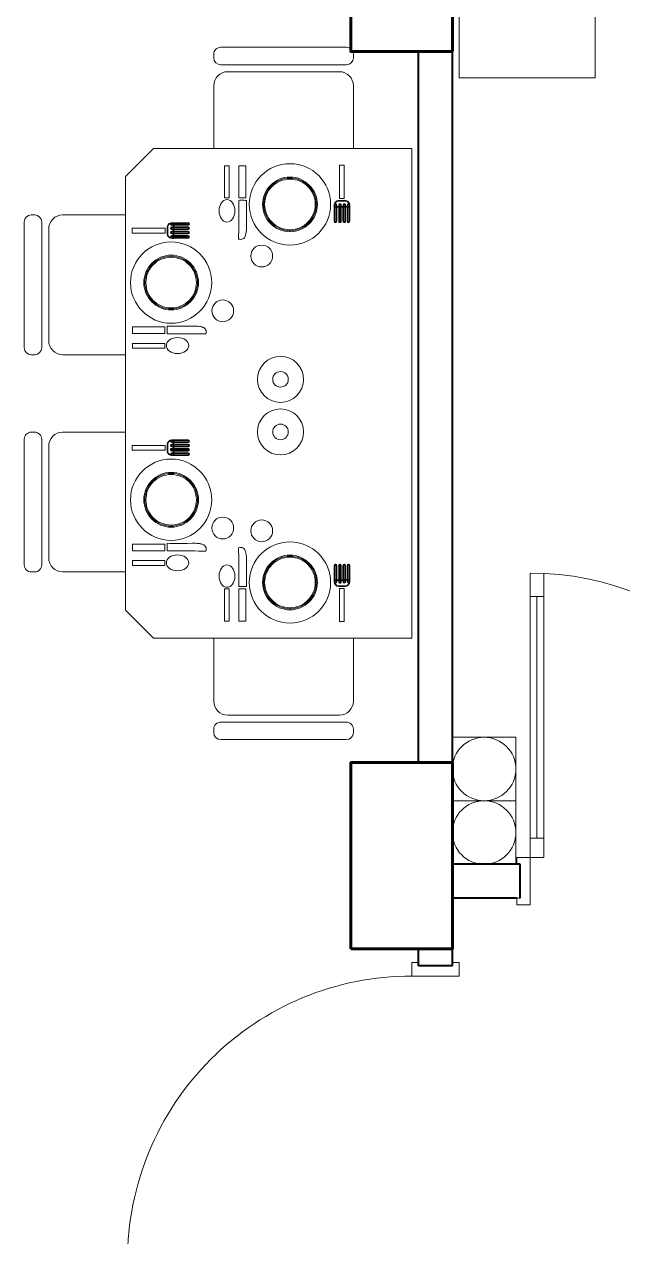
# Model space of a CAD drawing. Header units: millimetres. Extents: x 1393 to 3101, y -2944 to -480.
# Drawn here: x 1680.6 to 1857.4, y -1179.8 to -821.8 of the extents above; entities that cross this region are included whole.
import ezdxf

# ---------------------------------------------------------------- set-up
doc = ezdxf.new("R2010")
doc.units = ezdxf.units.MM
for name, color, linetype, lineweight in [('DUVAR', 7, 'Continuous', 40), ('Kapı', 34, 'Continuous', 20), ('kolon', 1, 'Continuous', 40), ('MIMARI', 50, 'Continuous', 20), ('TEFRİŞ_İÇ', 224, 'Continuous', 13)]:
    doc.layers.add(name, color=color, linetype=linetype, lineweight=lineweight)

# ---------------------------------------------------------------- blocks, each defined once
blk = doc.blocks.new('a4')
at = {"layer": 'TEFRİŞ_İÇ', "linetype": 'Continuous', "lineweight": 15}
for points in [[(1821.226038, -610.728067, -0.146161), (1821.226201, -754.768253, -0.47462), (1811.685435, -754.768266, -0.47462), (1811.685272, -610.728081, -0.146161), (1821.226038, -610.728067, -0.146161)], [(1818.133381, -622.727873, -0.173525), (1818.133507, -739.799733, -0.440487), (1814.309969, -739.799738, -0.440487), (1814.309843, -622.727878, -0.173525), (1818.133381, -622.727873, -0.173525)]]:
    blk.add_polyline3d(points, close=True, dxfattribs=at)
blk = doc.blocks.new('56sf4')
at = {"layer": 'TEFRİŞ_İÇ', "linetype": 'Continuous', "lineweight": 15}
blk.add_polyline3d([(1849.253187, -516.821775, -0.068409), (1849.253187, -837.56019, -0.799797), (1809.053366, -837.560226, -0.799797), (1809.053171, -516.821775, -0.068409), (1849.253187, -516.821775, -0.068409)], close=True, dxfattribs=at)
blk.add_blockref('a4', (0, 0))
blk = doc.blocks.new('A$C16496DF1')
at = {"layer": 'TEFRİŞ_İÇ', "color": 2, "lineweight": 13, "flags": 128}
for points in [[(0.24862, 0.453574), (0.247852, 0.459464), (0.245291, 0.464842), (0.241449, 0.469965), (0.236583, 0.474319), (0.230436, 0.477904), (0.223265, 0.480465), (0.215582, 0.482258), (0.20713, 0.48277), (0.198678, 0.482258), (0.190995, 0.480465), (0.18408, 0.477904), (0.177933, 0.474319), (0.172811, 0.469965), (0.16897, 0.464842), (0.166408, 0.459464), (0.16564, 0.453574), (0.166408, 0.447683), (0.16897, 0.442305), (0.172811, 0.437182), (0.177933, 0.432829), (0.18408, 0.429243), (0.190995, 0.426682), (0.198678, 0.424889), (0.20713, 0.424377), (0.215582, 0.424889), (0.223265, 0.426682), (0.230436, 0.429243), (0.236583, 0.432829), (0.241449, 0.437182), (0.245291, 0.442305), (0.247852, 0.447683), (0.24862, 0.453574)], [(0.373347, 0.463306), (0.254767, 0.463306), (0.254767, 0.445378), (0.373347, 0.445378), (0.373347, 0.463306)], [(0.113649, 0.38596), (0.11032, 0.387241), (0.107503, 0.38929), (0.105198, 0.391851), (0.103405, 0.394924), (0.102124, 0.39851), (0.101868, 0.402351), (0.102124, 0.406449), (0.103149, 0.410803), (0.116723, 0.410547), (0.130297, 0.410291), (0.144895, 0.410035), (0.160518, 0.409778), (0.177933, 0.409778), (0.20585, 0.409778), (0.232485, 0.409778), (0.245803, 0.409778), (0.246059, 0.405681), (0.246059, 0.401583), (0.246059, 0.397485), (0.246059, 0.393643), (0.246059, 0.390058), (0.245803, 0.386728), (0.245803, 0.383911), (0.245803, 0.381606), (0.235559, 0.381862), (0.225314, 0.382118), (0.215582, 0.382118), (0.20713, 0.381862), (0.193044, 0.381862), (0.172043, 0.381862), (0.151554, 0.381606), (0.139517, 0.381606), (0.134907, 0.381862), (0.130553, 0.382375), (0.126711, 0.382887), (0.123382, 0.383399), (0.120564, 0.384167), (0.118003, 0.384936), (0.115954, 0.385448), (0.113649, 0.38596)], [(0.373347, 0.409266), (0.254767, 0.409266), (0.254767, 0.384423), (0.373347, 0.384423), (0.373347, 0.409266)], [(0.137468, 0.221024), (0.13798, 0.230757), (0.139517, 0.23972), (0.141566, 0.24894), (0.144895, 0.257392), (0.148737, 0.265588), (0.153347, 0.273271), (0.158725, 0.280442), (0.164872, 0.287101), (0.171275, 0.293248), (0.178446, 0.298626), (0.186385, 0.303236), (0.194581, 0.307078), (0.203032, 0.310407), (0.211996, 0.312456), (0.221216, 0.313993), (0.230949, 0.314505), (0.230949, 0.322188), (0.220704, 0.321676), (0.21046, 0.320139), (0.200983, 0.317578), (0.191507, 0.314249), (0.1828, 0.309895), (0.174348, 0.304773), (0.166665, 0.298882), (0.159237, 0.292223), (0.153091, 0.285052), (0.1472, 0.277369), (0.142078, 0.269173), (0.137724, 0.260465), (0.134395, 0.250989), (0.131833, 0.241257), (0.130297, 0.231269), (0.129784, 0.221024), (0.137468, 0.221024)], [(0.328015, 0.221024), (0.327503, 0.231013), (0.325966, 0.240489), (0.323661, 0.249965), (0.320331, 0.258929), (0.316234, 0.267381), (0.311368, 0.27532), (0.305733, 0.282747), (0.299586, 0.289662), (0.292671, 0.296065), (0.285244, 0.301699), (0.277305, 0.306566), (0.268597, 0.310663), (0.259889, 0.313993), (0.250413, 0.316298), (0.240937, 0.317834), (0.230949, 0.318347), (0.22096, 0.317834), (0.211228, 0.316298), (0.202008, 0.313993), (0.193044, 0.310663), (0.184592, 0.306566), (0.176397, 0.301699), (0.16897, 0.296065), (0.162055, 0.289662), (0.155908, 0.282747), (0.150273, 0.27532), (0.145407, 0.267381), (0.14131, 0.258929), (0.13798, 0.249965), (0.135675, 0.240489), (0.134138, 0.231013), (0.133626, 0.221024), (0.134138, 0.211036), (0.135675, 0.20156), (0.13798, 0.192084), (0.14131, 0.18312), (0.145407, 0.174668), (0.150273, 0.166729), (0.155908, 0.159301), (0.162055, 0.152386), (0.16897, 0.145984), (0.176397, 0.140349), (0.184592, 0.135483), (0.193044, 0.131385), (0.202008, 0.128056), (0.211228, 0.125751), (0.22096, 0.124214), (0.230949, 0.123702), (0.240937, 0.124214), (0.250413, 0.125751), (0.259889, 0.128056), (0.268597, 0.131385), (0.277305, 0.135483), (0.285244, 0.140349), (0.292671, 0.145984), (0.299586, 0.152386), (0.305733, 0.159301), (0.311368, 0.166729), (0.316234, 0.174668), (0.320331, 0.18312), (0.323661, 0.192084), (0.325966, 0.20156), (0.327503, 0.211036), (0.328015, 0.221024)], [(0.230949, 0.314505), (0.240681, 0.313993), (0.249645, 0.312456), (0.258865, 0.310407), (0.26706, 0.307078), (0.275512, 0.303236), (0.283195, 0.298626), (0.290366, 0.293248), (0.296769, 0.287101), (0.302916, 0.280442), (0.308294, 0.273271), (0.312904, 0.265588), (0.316746, 0.257392), (0.320075, 0.24894), (0.322124, 0.23972), (0.323661, 0.230757), (0.324173, 0.221024), (0.331856, 0.221024), (0.331344, 0.231269), (0.329808, 0.241257), (0.327246, 0.250989), (0.323917, 0.260465), (0.319563, 0.269173), (0.314441, 0.277369), (0.30855, 0.285052), (0.302404, 0.292223), (0.294976, 0.298882), (0.287293, 0.304773), (0.279097, 0.309895), (0.270134, 0.314249), (0.260914, 0.317578), (0.251181, 0.320139), (0.241193, 0.321676), (0.230949, 0.322188), (0.230949, 0.314505)], [(0.230949, 0.127544), (0.221216, 0.128056), (0.211996, 0.129593), (0.203032, 0.131641), (0.194581, 0.134971), (0.186385, 0.138813), (0.178446, 0.143423), (0.171275, 0.148801), (0.164872, 0.154948), (0.158725, 0.161606), (0.153347, 0.168778), (0.148737, 0.176461), (0.144895, 0.184656), (0.141566, 0.193108), (0.139517, 0.202328), (0.13798, 0.211292), (0.137468, 0.221024), (0.129784, 0.221024), (0.130297, 0.21078), (0.131833, 0.200792), (0.134395, 0.191059), (0.137724, 0.181583), (0.142078, 0.172875), (0.1472, 0.16468), (0.153091, 0.156996), (0.159237, 0.149825), (0.166665, 0.143166), (0.174348, 0.137276), (0.1828, 0.132154), (0.191507, 0.1278), (0.200983, 0.12447), (0.21046, 0.121909), (0.220704, 0.120373), (0.230949, 0.11986), (0.230949, 0.127544)], [(0.324173, 0.221024), (0.323661, 0.211292), (0.322124, 0.202328), (0.320075, 0.193108), (0.316746, 0.184656), (0.312904, 0.176461), (0.308294, 0.168778), (0.302916, 0.161606), (0.296769, 0.154948), (0.290366, 0.148801), (0.283195, 0.143423), (0.275512, 0.138813), (0.26706, 0.134971), (0.258865, 0.131641), (0.249645, 0.129593), (0.240681, 0.128056), (0.230949, 0.127544), (0.230949, 0.11986), (0.241193, 0.120373), (0.251181, 0.121909), (0.260914, 0.12447), (0.270134, 0.1278), (0.279097, 0.132154), (0.287293, 0.137276), (0.294976, 0.143166), (0.302404, 0.149825), (0.30855, 0.156996), (0.314441, 0.16468), (0.319563, 0.172875), (0.323917, 0.181583), (0.327246, 0.191059), (0.329808, 0.200792), (0.331344, 0.21078), (0.331856, 0.221024), (0.324173, 0.221024)], [(0.166152, 0.052759), (0.166152, 0.054552), (0.166665, 0.054808), (0.167689, 0.05532), (0.169994, 0.055064), (0.169994, 0.057625), (0.167689, 0.057369), (0.16564, 0.056857), (0.164103, 0.055064), (0.163591, 0.052759), (0.164103, 0.051991), (0.164872, 0.051735), (0.16564, 0.051991), (0.166152, 0.052759)], [(0.166152, 0.052759), (0.164872, 0.052759), (0.163591, 0.052759), (0.164103, 0.051991), (0.164872, 0.051735), (0.16564, 0.051991), (0.166152, 0.052759)], [(0.170762, 0.050454), (0.168457, 0.050198), (0.167177, 0.05071), (0.166408, 0.051222), (0.166152, 0.052759), (0.163591, 0.052759), (0.16436, 0.050198), (0.166152, 0.048661), (0.168457, 0.048149), (0.170762, 0.047893), (0.171531, 0.048405), (0.171787, 0.049174), (0.171531, 0.049942), (0.170762, 0.050454)], [(0.231973, 0.052759), (0.231461, 0.054808), (0.229924, 0.055832), (0.227875, 0.056345), (0.225314, 0.056345), (0.169994, 0.056345), (0.167689, 0.056345), (0.166152, 0.055832), (0.165128, 0.054808), (0.164872, 0.052759), (0.165384, 0.05071), (0.166665, 0.049686), (0.168457, 0.049174), (0.170762, 0.049174), (0.226082, 0.049174), (0.228387, 0.049174), (0.23018, 0.049686), (0.231461, 0.05071), (0.231973, 0.052759)], [(0.169994, 0.055064), (0.225314, 0.055064), (0.225314, 0.057625), (0.169994, 0.057625), (0.169226, 0.057113), (0.168713, 0.056345), (0.169226, 0.055576), (0.169994, 0.055064)], [(0.226082, 0.050454), (0.170762, 0.050454), (0.170762, 0.047893), (0.226082, 0.047893), (0.226851, 0.048405), (0.227107, 0.049174), (0.226851, 0.049942), (0.226082, 0.050454)], [(0.221985, 0.058137), (0.220704, 0.056857), (0.220704, 0.05532), (0.220704, 0.053015), (0.220704, 0.050198), (0.220704, 0.046869), (0.220704, 0.043027), (0.220704, 0.038929), (0.220704, 0.034831), (0.220704, 0.030221), (0.220704, 0.025867), (0.220704, 0.021513), (0.220704, 0.01716), (0.220704, 0.013062), (0.220704, 0.009476), (0.220704, 0.006147), (0.220704, 0.00333), (0.220704, 0.001281), (0.223265, 0.001281), (0.223265, 0.00333), (0.223265, 0.006147), (0.223265, 0.009476), (0.223265, 0.013062), (0.223265, 0.01716), (0.223265, 0.021513), (0.223265, 0.025867), (0.223265, 0.030221), (0.223265, 0.034831), (0.223265, 0.038929), (0.223265, 0.043027), (0.223265, 0.046869), (0.223265, 0.050198), (0.223265, 0.053015), (0.223265, 0.05532), (0.223265, 0.056857), (0.221985, 0.055576), (0.223265, 0.056857), (0.222753, 0.057625), (0.221985, 0.058137), (0.221216, 0.057625), (0.220704, 0.056857), (0.221985, 0.058137)], [(0.226595, 0.058137), (0.221985, 0.058137), (0.221985, 0.055576), (0.226595, 0.055576), (0.227363, 0.056089), (0.227619, 0.056857), (0.227363, 0.057625), (0.226595, 0.058137)], [(0.221985, 0.001281), (0.221985, 0.00333), (0.221985, 0.006147), (0.221985, 0.009476), (0.221985, 0.013062), (0.221985, 0.01716), (0.221985, 0.021513), (0.221985, 0.025867), (0.221985, 0.030221), (0.221985, 0.034831), (0.221985, 0.038929), (0.221985, 0.043027), (0.221985, 0.046869), (0.221985, 0.050198), (0.221985, 0.053015), (0.221985, 0.05532), (0.221985, 0.056857), (0.226595, 0.056857), (0.23018, 0.056601), (0.23351, 0.055832), (0.236583, 0.054296), (0.239144, 0.052503), (0.241193, 0.050198), (0.242986, 0.047381), (0.24401, 0.044307), (0.244266, 0.040722), (0.244266, 0.018184), (0.24401, 0.014598), (0.242986, 0.011269), (0.241449, 0.008452), (0.239656, 0.005891), (0.237095, 0.004098), (0.234278, 0.002561), (0.231205, 0.001537), (0.227619, 0.001281), (0.221985, 0.001281)], [(0.225314, 0.055064), (0.227875, 0.05532), (0.229668, 0.054808), (0.230436, 0.054296), (0.230692, 0.052759), (0.233254, 0.052759), (0.232485, 0.05532), (0.23018, 0.056857), (0.227875, 0.057369), (0.225314, 0.057625), (0.224546, 0.057113), (0.224034, 0.056345), (0.224546, 0.055576), (0.225314, 0.055064)], [(0.230692, 0.052759), (0.230436, 0.051222), (0.229668, 0.05071), (0.228387, 0.050198), (0.226082, 0.050454), (0.226082, 0.047893), (0.228387, 0.048149), (0.230692, 0.048661), (0.232485, 0.050198), (0.233254, 0.052759), (0.232741, 0.053527), (0.231973, 0.05404), (0.231205, 0.053527), (0.230692, 0.052759)], [(0.245547, 0.040722), (0.245035, 0.044307), (0.24401, 0.047893), (0.241961, 0.05071), (0.239912, 0.053271), (0.237095, 0.05532), (0.233766, 0.056857), (0.23018, 0.057625), (0.226595, 0.058137), (0.226595, 0.055576), (0.23018, 0.055576), (0.233254, 0.054808), (0.236071, 0.053271), (0.238376, 0.051735), (0.240425, 0.049686), (0.241961, 0.046869), (0.242986, 0.044307), (0.242986, 0.040722), (0.243498, 0.039954), (0.244266, 0.039697), (0.245035, 0.039954), (0.245547, 0.040722)], [(0.230692, 0.052759), (0.231973, 0.052759), (0.233254, 0.052759), (0.232741, 0.053527), (0.231973, 0.05404), (0.231205, 0.053527), (0.230692, 0.052759)], [(0.166152, 0.020489), (0.166152, 0.022026), (0.166665, 0.022538), (0.167689, 0.02305), (0.169994, 0.022794), (0.169994, 0.025355), (0.167689, 0.025099), (0.16564, 0.024587), (0.164103, 0.022538), (0.163591, 0.020489), (0.164103, 0.019721), (0.164872, 0.019465), (0.16564, 0.019721), (0.166152, 0.020489)], [(0.166152, 0.020489), (0.164872, 0.020489), (0.163591, 0.020489), (0.164103, 0.019721), (0.164872, 0.019465), (0.16564, 0.019721), (0.166152, 0.020489)], [(0.170762, 0.018184), (0.168457, 0.017928), (0.167177, 0.01844), (0.166408, 0.018952), (0.166152, 0.020489), (0.163591, 0.020489), (0.16436, 0.017928), (0.166152, 0.016391), (0.168457, 0.015879), (0.170762, 0.015623), (0.171531, 0.016135), (0.171787, 0.016903), (0.171531, 0.017672), (0.170762, 0.018184)], [(0.166152, 0.004866), (0.166152, 0.006659), (0.166665, 0.006915), (0.167689, 0.007427), (0.169994, 0.007171), (0.169994, 0.009732), (0.167689, 0.009476), (0.16564, 0.008964), (0.164103, 0.007171), (0.163591, 0.004866), (0.164103, 0.004098), (0.164872, 0.003842), (0.16564, 0.004098), (0.166152, 0.004866)], [(0.166152, 0.004866), (0.164872, 0.004866), (0.163591, 0.004866), (0.164103, 0.004098), (0.164872, 0.003842), (0.16564, 0.004098), (0.166152, 0.004866)], [(0.170762, 0.002561), (0.168457, 0.002305), (0.167177, 0.002817), (0.166408, 0.00333), (0.166152, 0.004866), (0.163591, 0.004866), (0.16436, 0.002305), (0.166152, 0.000768), (0.168457, 0.000256), (0.170762, 0), (0.171531, 0.000512), (0.171787, 0.001281), (0.171531, 0.002049), (0.170762, 0.002561)], [(0.166408, 0.036368), (0.166408, 0.037649), (0.166921, 0.038161), (0.167945, 0.038673), (0.17025, 0.038417), (0.17025, 0.040978), (0.167945, 0.040722), (0.165896, 0.04021), (0.16436, 0.038673), (0.163847, 0.036368), (0.16436, 0.0356), (0.165128, 0.035343), (0.165896, 0.0356), (0.166408, 0.036368)], [(0.166408, 0.036368), (0.165128, 0.036368), (0.163847, 0.036368), (0.16436, 0.0356), (0.165128, 0.035343), (0.165896, 0.0356), (0.166408, 0.036368)], [(0.171018, 0.034063), (0.168713, 0.033807), (0.167433, 0.034319), (0.166665, 0.034831), (0.166408, 0.036368), (0.163847, 0.036368), (0.164616, 0.033807), (0.166408, 0.03227), (0.168713, 0.031758), (0.171018, 0.031502), (0.171787, 0.032014), (0.172043, 0.032782), (0.171787, 0.033551), (0.171018, 0.034063)], [(0.231973, 0.020489), (0.231461, 0.022282), (0.229924, 0.023562), (0.227875, 0.024075), (0.225314, 0.024075), (0.169994, 0.024075), (0.167689, 0.024075), (0.166152, 0.023562), (0.165128, 0.022282), (0.164872, 0.020489), (0.165384, 0.01844), (0.166665, 0.017416), (0.168457, 0.016903), (0.170762, 0.016903), (0.226082, 0.016903), (0.228387, 0.016903), (0.23018, 0.017416), (0.231461, 0.01844), (0.231973, 0.020489)], [(0.231973, 0.004866), (0.231461, 0.006915), (0.229924, 0.00794), (0.227875, 0.008452), (0.225314, 0.008452), (0.169994, 0.008452), (0.167689, 0.008452), (0.166152, 0.00794), (0.165128, 0.006915), (0.164872, 0.004866), (0.165384, 0.002817), (0.166665, 0.001793), (0.168457, 0.001281), (0.170762, 0.001281), (0.226082, 0.001281), (0.228387, 0.001281), (0.23018, 0.001793), (0.231461, 0.002817), (0.231973, 0.004866)], [(0.232485, 0.036368), (0.231973, 0.038161), (0.23018, 0.039185), (0.228131, 0.039697), (0.22557, 0.039697), (0.17025, 0.039697), (0.167945, 0.039697), (0.166408, 0.039185), (0.165384, 0.038161), (0.165128, 0.036368), (0.16564, 0.034319), (0.166921, 0.033295), (0.168713, 0.032782), (0.171018, 0.032782), (0.226595, 0.032782), (0.2289, 0.032782), (0.230692, 0.033295), (0.231973, 0.034319), (0.232485, 0.036368)], [(0.169994, 0.022794), (0.225314, 0.022794), (0.225314, 0.025355), (0.169994, 0.025355), (0.169226, 0.024843), (0.168713, 0.024075), (0.169226, 0.023306), (0.169994, 0.022794)], [(0.169994, 0.007171), (0.225314, 0.007171), (0.225314, 0.009732), (0.169994, 0.009732), (0.169226, 0.00922), (0.168713, 0.008452), (0.169226, 0.007683), (0.169994, 0.007171)], [(0.17025, 0.038417), (0.22557, 0.038417), (0.22557, 0.040978), (0.17025, 0.040978), (0.169482, 0.040466), (0.16897, 0.039697), (0.169482, 0.038929), (0.17025, 0.038417)], [(0.226082, 0.018184), (0.170762, 0.018184), (0.170762, 0.015623), (0.226082, 0.015623), (0.226851, 0.016135), (0.227107, 0.016903), (0.226851, 0.017672), (0.226082, 0.018184)], [(0.226082, 0.002561), (0.170762, 0.002561), (0.170762, 0), (0.226082, 0), (0.226851, 0.000512), (0.227107, 0.001281), (0.226851, 0.002049), (0.226082, 0.002561)], [(0.226595, 0.034063), (0.171018, 0.034063), (0.171018, 0.031502), (0.226595, 0.031502), (0.227363, 0.032014), (0.227619, 0.032782), (0.227363, 0.033551), (0.226595, 0.034063)], [(0.220704, 0.001281), (0.221985, 0), (0.227619, 0), (0.227619, 0.002561), (0.221985, 0.002561), (0.223265, 0.001281), (0.221985, 0.002561), (0.221216, 0.002049), (0.220704, 0.001281), (0.221216, 0.000512), (0.221985, 0), (0.220704, 0.001281)], [(0.225314, 0.022794), (0.227875, 0.02305), (0.229412, 0.022538), (0.230436, 0.02177), (0.230692, 0.020489), (0.233254, 0.020489), (0.232485, 0.022794), (0.230436, 0.024587), (0.227875, 0.025099), (0.225314, 0.025355), (0.224546, 0.024843), (0.224034, 0.024075), (0.224546, 0.023306), (0.225314, 0.022794)], [(0.225314, 0.007171), (0.227875, 0.007427), (0.229668, 0.006915), (0.230436, 0.006403), (0.230692, 0.004866), (0.233254, 0.004866), (0.232485, 0.007427), (0.23018, 0.008964), (0.227875, 0.009476), (0.225314, 0.009732), (0.224546, 0.00922), (0.224034, 0.008452), (0.224546, 0.007683), (0.225314, 0.007171)], [(0.22557, 0.038417), (0.228131, 0.038673), (0.229924, 0.038161), (0.231205, 0.037392), (0.231205, 0.036368), (0.233766, 0.036368), (0.232741, 0.038929), (0.230436, 0.04021), (0.228131, 0.040722), (0.22557, 0.040978), (0.224802, 0.040466), (0.22429, 0.039697), (0.224802, 0.038929), (0.22557, 0.038417)], [(0.230692, 0.020489), (0.230436, 0.018952), (0.229668, 0.01844), (0.228387, 0.017928), (0.226082, 0.018184), (0.226082, 0.015623), (0.228387, 0.015879), (0.230692, 0.016391), (0.232485, 0.017928), (0.233254, 0.020489), (0.232741, 0.021257), (0.231973, 0.02177), (0.231205, 0.021257), (0.230692, 0.020489)], [(0.230692, 0.004866), (0.230436, 0.00333), (0.229668, 0.002817), (0.228387, 0.002305), (0.226082, 0.002561), (0.226082, 0), (0.228387, 0.000256), (0.230692, 0.000768), (0.232485, 0.002305), (0.233254, 0.004866), (0.232741, 0.005635), (0.231973, 0.006147), (0.231205, 0.005635), (0.230692, 0.004866)], [(0.227619, 0), (0.231205, 0.000512), (0.234534, 0.001537), (0.237607, 0.003073), (0.240425, 0.005122), (0.242474, 0.00794), (0.24401, 0.011013), (0.245035, 0.014598), (0.245547, 0.018184), (0.242986, 0.018184), (0.242986, 0.014598), (0.241961, 0.011525), (0.240425, 0.008964), (0.238888, 0.006659), (0.236583, 0.005122), (0.234022, 0.003586), (0.231205, 0.002561), (0.227619, 0.002561), (0.226851, 0.002049), (0.226339, 0.001281), (0.226851, 0.000512), (0.227619, 0)], [(0.231205, 0.036368), (0.230949, 0.034831), (0.23018, 0.034319), (0.2289, 0.033807), (0.226595, 0.034063), (0.226595, 0.031502), (0.2289, 0.031758), (0.231205, 0.03227), (0.232997, 0.033807), (0.233766, 0.036368), (0.233254, 0.037136), (0.232485, 0.037649), (0.231717, 0.037136), (0.231205, 0.036368)], [(0.230692, 0.020489), (0.231973, 0.020489), (0.233254, 0.020489), (0.232741, 0.021257), (0.231973, 0.02177), (0.231205, 0.021257), (0.230692, 0.020489)], [(0.230692, 0.004866), (0.231973, 0.004866), (0.233254, 0.004866), (0.232741, 0.005635), (0.231973, 0.006147), (0.231205, 0.005635), (0.230692, 0.004866)], [(0.231205, 0.036368), (0.232485, 0.036368), (0.233766, 0.036368), (0.233254, 0.037136), (0.232485, 0.037649), (0.231717, 0.037136), (0.231205, 0.036368)], [(0.245547, 0.018184), (0.245547, 0.040722), (0.242986, 0.040722), (0.242986, 0.018184), (0.243498, 0.017416), (0.244266, 0.01716), (0.245035, 0.017416), (0.245547, 0.018184)], [(0.375395, 0.038161), (0.252718, 0.038161), (0.252718, 0.020233), (0.375395, 0.020233), (0.375395, 0.038161)]]:
    blk.add_lwpolyline(points, dxfattribs=at)
at = {"layer": 'TEFRİŞ_İÇ', "color": 2, "lineweight": 13}
for centre, radius in [((0.040294, 0.325307), 0.040293), ((0.230949, 0.221024), 0.150082)]:
    blk.add_circle(centre, radius, dxfattribs=at)
blk = doc.blocks.new('DDDDDDDDDD')
at = {"layer": 'TEFRİŞ_İÇ'}
for p, q in [((-0.435445, 1.011807, 0.000001), (-0.435445, 1.001493, 0.000001)), ((-0.414818, 1.032434, 0.000001), (-0.043528, 1.032434, 0.000001)), ((-0.022901, 1.011807, 0.000001), (-0.022901, 1.001493, 0.000001)), ((-0.414818, 0.980866, 0.000001), (-0.043528, 0.980866, 0.000001)), ((-0.394191, 0.960239, 0.000001), (-0.064156, 0.960239, 0.000001)), ((-0.435445, 0.918984, 0.000001), (-0.435445, 0.733149, 0.000001)), ((-0.022901, 0.918984, 0.000001), (-0.022901, 0.733149, 0.000001)), ((-0.607989, -0.71275, 0.000001), (-0.607989, 0.733149, 0.000001)), ((-0.607989, 0.733149, 0.000001), (0.155217, 0.733149, 0.000001)), ((0.155217, 0.733149, 0.000001), (0.237725, 0.650641, 0.000001)), ((0.237725, 0.650641, 0.000001), (0.237725, -0.630241, 0.000001)), ((0.42356, 0.537191, 0.000001), (0.237725, 0.537191, 0.000001)), ((0.516382, 0.537191, 0.000001), (0.506069, 0.537191, 0.000001)), ((0.485442, 0.516564, 0.000001), (0.485442, 0.145275, 0.000001)), ((0.53701, 0.516564, 0.000001), (0.53701, 0.145275, 0.000001)), ((0.464814, 0.495937, 0.000001), (0.464814, 0.165902, 0.000001)), ((0.42356, 0.124648, 0.000001), (0.237725, 0.124648, 0.000001)), ((0.516382, 0.124648, 0.000001), (0.506069, 0.124648, 0.000001)), ((0.42356, -0.104248, 0.000001), (0.237725, -0.104248, 0.000001)), ((0.516382, -0.104248, 0.000001), (0.506069, -0.104248, 0.000001)), ((0.485442, -0.124875, 0.000001), (0.485442, -0.496165, 0.000001)), ((0.53701, -0.124875, 0.000001), (0.53701, -0.496165, 0.000001)), ((0.464814, -0.145503, 0.000001), (0.464814, -0.475537, 0.000001)), ((0.42356, -0.516792, 0.000001), (0.237725, -0.516792, 0.000001)), ((0.516382, -0.516792, 0.000001), (0.506069, -0.516792, 0.000001)), ((0.237725, -0.630241, 0.000001), (0.155217, -0.71275, 0.000001)), ((0.155217, -0.71275, 0.000001), (-0.607989, -0.71275, 0.000001)), ((-0.435445, -0.898585, 0.000001), (-0.435445, -0.71275, 0.000001)), ((-0.022901, -0.898585, 0.000001), (-0.022901, -0.71275, 0.000001)), ((-0.414818, -0.960466, 0.000001), (-0.043528, -0.960466, 0.000001)), ((-0.394191, -0.939839, 0.000001), (-0.064156, -0.939839, 0.000001)), ((-0.435445, -0.991407, 0.000001), (-0.435445, -0.981094, 0.000001)), ((-0.022901, -0.991407, 0.000001), (-0.022901, -0.981094, 0.000001)), ((-0.414818, -1.012034, 0.000001), (-0.043528, -1.012034, 0.000001))]:
    blk.add_line(p, q, dxfattribs=at)
for centre, radius in [((-0.22018, 0.051832, 0.000001), 0.067914), ((-0.22018, 0.051832, 0.000001), 0.023037), ((-0.22018, -0.103299, 0.000001), 0.067914), ((-0.22018, -0.103299, 0.000001), 0.023037)]:
    blk.add_circle(centre, radius, dxfattribs=at)
for centre, major_axis, start_param, end_param in [((-0.414818, 1.011807, 0.000001), (-0.014586, 0.014586), 5.49778711, 7.0685835), ((-0.043528, 1.011807, 0.000001), (0.014586, 0.014586), 5.49778711, 7.0685835), ((-0.414818, 1.001493, 0.000001), (-0.014586, 0.014586), 0.78539822, 2.35619443), ((-0.043528, 1.001493, 0.000001), (0.014586, 0.014586), 3.92699088, 5.49778708), ((-0.394191, 0.918984, 0.000001), (-0.029171, 0.029171), 5.4977871, 7.06858351), ((-0.064156, 0.918984, 0.000001), (0.029171, 0.029171), 5.4977871, 7.06858351), ((0.42356, 0.495937, 0.000001), (0.029171, 0.029171), 5.49778714, 7.06858348), ((0.506069, 0.516564, 0.000001), (0.014586, 0.014586), 0.78539821, 2.35619445), ((0.516382, 0.516564, 0.000001), (-0.014586, 0.014586), 3.92699086, 5.49778711), ((0.42356, 0.165902, 0.000001), (0.029171, 0.029171), 3.92699082, 5.49778714), ((0.506069, 0.145275, 0.000001), (-0.014586, 0.014586), 0.78539823, 2.35619442), ((0.516382, 0.145275, 0.000001), (0.014586, 0.014586), 3.92699088, 5.49778708), ((0.42356, -0.145503, 0.000001), (0.029171, 0.029171), 5.49778713, 7.06858348), ((0.506069, -0.124875, 0.000001), (-0.014586, 0.014586), 5.49778714, 7.06858347), ((0.516382, -0.124875, 0.000001), (0.014586, 0.014586), 5.49778714, 7.06858347), ((0.42356, -0.475537, 0.000001), (-0.029171, 0.029171), 2.35619448, 3.92699083), ((0.506069, -0.496165, 0.000001), (0.014586, 0.014586), 2.35619449, 3.92699082), ((0.516382, -0.496165, 0.000001), (-0.014586, 0.014586), 2.35619449, 3.92699082), ((-0.394191, -0.898585, 0.000001), (-0.029171, 0.029171), 0.78539818, 2.35619447), ((-0.064156, -0.898585, 0.000001), (0.029171, 0.029171), 3.92699084, 5.49778712), ((-0.414818, -0.981094, 0.000001), (-0.014586, 0.014586), 5.49778714, 7.06858347), ((-0.043528, -0.981094, 0.000001), (0.014586, 0.014586), 5.49778714, 7.06858347), ((-0.414818, -0.991407, 0.000001), (-0.014586, 0.014586), 0.78539821, 2.35619445), ((-0.043528, -0.991407, 0.000001), (0.014586, 0.014586), 3.92699086, 5.4977871)]:
    blk.add_ellipse(centre, major_axis=major_axis, ratio=1, start_param=start_param, end_param=end_param, dxfattribs=at)
at = {"layer": 'TEFRİŞ_İÇ', "yscale": 0.8, "zscale": 0.8}
for p, xscale, rotation in [((-0.424904, 0.383741, 0.000001), -0.8, 270), ((-0.08175, 0.514432, 0.000001), -0.8, 180), ((-0.08175, -0.127008, 0.000001), -0.8, 180), ((-0.424904, -0.363342, 0.000001), 0.8, 270)]:
    blk.add_blockref('A$C16496DF1', p, dxfattribs=dict(at, xscale=xscale, rotation=rotation))
blk = doc.blocks.new('kapı_80')
at = {"layer": 'Kapı', "flags": 128}
for points in [[(761.729714, 523.313496), (761.729714, 523.323496), (761.709714, 523.323496), (761.709714, 523.313496), (761.609714, 523.313496), (761.609714, 523.323496), (761.589714, 523.323496), (761.589714, 523.313496), (761.589714, 523.283496), (761.609714, 523.283496), (761.709714, 523.283496), (761.729714, 523.283496)], [(761.729714, 522.413496), (761.729714, 522.403496), (761.709714, 522.403496), (761.709714, 522.413496), (761.609714, 522.413496), (761.609714, 522.403496), (761.589714, 522.403496), (761.589714, 522.413496), (761.589714, 522.443496), (761.609714, 522.443496), (761.709714, 522.443496), (761.729714, 522.443496)]]:
    blk.add_lwpolyline(points, close=True, dxfattribs=at)
blk.add_lwpolyline([(762.569714, 523.283496), (761.729714, 523.283496), (761.729714, 523.243496), (762.568738, 523.243496), (762.500515, 523.243496), (762.500515, 523.283496), (762.500515, 523.263496), (761.786435, 523.263496), (761.786435, 523.243496), (761.786435, 523.283496)], dxfattribs=at)
at = {"layer": 'Kapı'}
blk.add_arc((761.729714, 523.283496), 0.84, 270, 0, dxfattribs=at)

msp = doc.modelspace()

# ---------------------------------------------------------------- linework, layer by layer
at = {"layer": 'DUVAR', "color": 5}
for p, q in [((1797.053171, -1039.821931), (1797.053171, -829.821931)), ((1807.053171, -1039.821931), (1807.053171, -829.821931)), ((1827.053171, -1079.821931), (1827.053171, -1069.821931)), ((1797.053171, -1099.821931), (1797.053171, -1094.821931)), ((1807.053171, -1099.821931), (1807.053171, -1094.821931))]:
    msp.add_line(p, q, dxfattribs=at)
at = {"layer": 'DUVAR', "color": 5, "flags": 128}
for points in [[(1827.053171, -1069.821931), (1807.053171, -1069.821931)], [(1826.053171, -1079.821931), (1807.053171, -1079.821931)], [(1807.053171, -1099.821931), (1797.053171, -1099.821931)]]:
    msp.add_lwpolyline(points, dxfattribs=at)
at = {"layer": 'kolon', "lineweight": 60, "flags": 128}
for points in [[(1807.053171, -829.821931), (1807.053171, -769.821931), (1777.053171, -769.821931), (1777.053171, -829.821931), (1807.053171, -829.821931)], [(1777.053171, -1094.821931), (1777.053171, -1039.821931), (1807.053171, -1039.821931), (1807.053171, -1094.821931), (1777.053171, -1094.821931)]]:
    msp.add_lwpolyline(points, dxfattribs=at)
at = {"layer": 'MIMARI', "linetype": 'Continuous', "flags": 128}
for points in [[(1807.053171, -1051.071931), (1825.803171, -1051.071931), (1825.803171, -1032.321931), (1807.053171, -1032.321931)], [(1807.053171, -1069.821931), (1825.803171, -1069.821931), (1825.803171, -1051.071931), (1807.053171, -1051.071931)]]:
    msp.add_lwpolyline(points, close=True, dxfattribs=at)
at = {"layer": 'MIMARI', "linetype": 'Continuous'}
for centre in [(1816.428171, -1041.696931), (1816.428171, -1060.446931)]:
    msp.add_circle(centre, 9.375, dxfattribs=at)

# ---------------------------------------------------------------- block references
msp.add_blockref('56sf4', (0, 0))
at = {"layer": 'Kapı', "xscale": 100, "yscale": 100, "zscale": 100}
for p, rotation in [((54158.402725, -77240.793305), 90), ((77968.024545, 51141.527623), 180)]:
    msp.add_blockref('kapı_80', p, dxfattribs=dict(at, rotation=rotation))
at = {"layer": 'TEFRİŞ_İÇ', "xscale": -100, "yscale": 100, "zscale": 100}
msp.add_blockref('DDDDDDDDDD', (1734.254271, -931.809617, -0.00005), dxfattribs=at)

doc.saveas('drawing.dxf')
